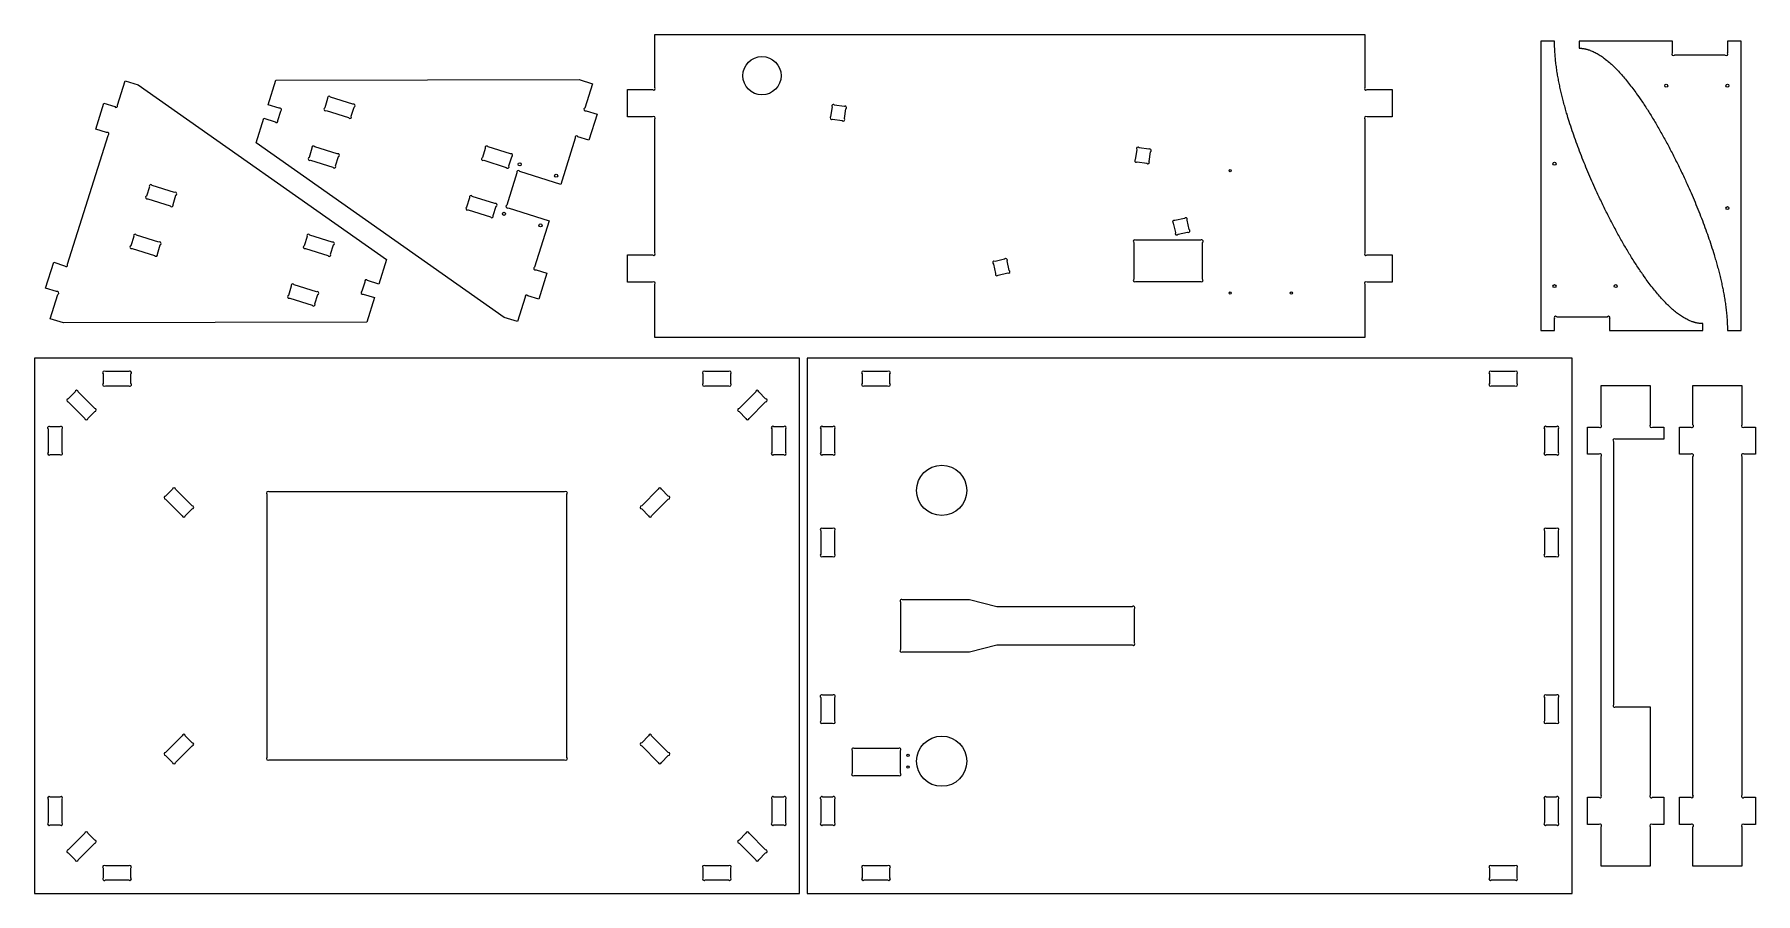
# Model space of a CAD drawing. Header units: millimetres. Extents: x 100 to 2350, y 50 to 1173.
import ezdxf

# ---------------------------------------------------------------- set-up
doc = ezdxf.new("R2010")
doc.units = ezdxf.units.MM
doc.layers.get('0').update_dxf_attribs({"linetype": 'CONTINUOUS'})

msp = doc.modelspace()

# ---------------------------------------------------------------- linework, layer by layer
for p, q in [((2087, 1164), (2069, 1164)), ((2069, 1164), (2069, 786)), ((2241, 1164), (2119, 1164)), ((2119, 1164), (2119, 1155)), ((2241, 1148.9), (2241, 1164)), ((2331, 1164), (2313, 1164)), ((2313, 1164), (2313, 1148.9)), ((2331, 786), (2331, 1164)), ((2310.1, 1146), (2243.9, 1146)), ((2087, 786), (2087, 801.1)), ((2089.9, 804), (2156.1, 804)), ((2159, 801.1), (2159, 786)), ((2281, 786), (2281, 795)), ((2069, 786), (2087, 786)), ((2159, 786), (2281, 786)), ((2313, 786), (2331, 786))]:
    msp.add_line(p, q)
for points in [[(1839, 1103.7, 1), (1841.9, 1100.8), (1874.8, 1100.8), (1874.8, 1065.2), (1841.9, 1065.2, 1), (1839, 1062.3), (1839, 887.7, 1), (1841.9, 884.8), (1874.8, 884.8), (1874.8, 849.2), (1841.9, 849.2, 1), (1839, 846.3), (1839, 777), (911, 777), (911, 846.3, 1), (908.1, 849.2), (875.2, 849.2), (875.2, 884.8), (908.1, 884.8, 1), (911, 887.7), (911, 1062.3, 1), (908.1, 1065.2), (875.2, 1065.2), (875.2, 1100.8), (908.1, 1100.8, 1), (911, 1103.7), (911, 1173), (1839, 1173)], [(139.5, 870.7, 1), (143.1, 872.6), (196.2, 1041.1, 1), (194.3, 1044.7), (180.1, 1049.2), (190.8, 1083.1), (205, 1078.7, 1), (208.6, 1080.5), (218.7, 1112.3), (235.8, 1106.9), (560.3, 878.8), (550.1, 846.6), (535.5, 851.2, 1), (531.9, 849.3), (528.1, 837.2, 1), (529.9, 833.6), (544.6, 829), (534.4, 796.8), (137.8, 796), (120.6, 801.4), (130.7, 833.2, 1), (128.8, 836.8), (114.5, 841.3), (125.3, 875.2)], [(717.4, 949.8, 1), (719.3, 946.2), (772.8, 929.3), (753.8, 868.9, 1), (755.7, 865.3), (769.9, 860.8), (759.2, 826.9), (745, 831.3, 1), (741.4, 829.5), (731.3, 797.7), (714.2, 803.1), (389.7, 1031.2), (399.9, 1063.4), (414.5, 1058.8, 1), (418.1, 1060.7), (421.9, 1072.8, 1), (420.1, 1076.4), (405.4, 1081), (415.6, 1113.2), (812.2, 1114), (829.4, 1108.6), (819.3, 1076.8, 1), (821.2, 1073.2), (835.5, 1068.7), (824.7, 1034.8), (810.5, 1039.3, 1), (806.9, 1037.4), (787.9, 977), (734.3, 993.9, 1), (730.7, 992)], [(510.6, 1064.2, 1), (514.2, 1066.1), (518, 1078.1, 1), (516.1, 1081.7), (486.9, 1091, 1), (483.3, 1089.1), (479.5, 1077, 1), (481.3, 1073.4)], [(1145.8, 1080.6, 1), (1142.6, 1078.2), (1140.8, 1065.6, 1), (1143.3, 1062.4), (1155.8, 1060.6, 1), (1159, 1063.1), (1160.8, 1075.6, 1), (1158.4, 1078.9)], [(490.1, 999.3, 1), (493.7, 1001.2), (497.5, 1013.3, 1), (495.7, 1016.9), (466.4, 1026.1, 1), (462.8, 1024.2), (459, 1012.2, 1), (460.9, 1008.6)], [(716.6, 999.2, 1), (720.2, 1001.1), (724, 1013.2, 1), (722.1, 1016.8), (692.9, 1026, 1), (689.3, 1024.1), (685.5, 1012.1, 1), (687.3, 1008.5)], [(1544, 1024.7, 1), (1540.8, 1022.2), (1539, 1009.7, 1), (1541.5, 1006.4), (1554, 1004.7, 1), (1557.2, 1007.1), (1559, 1019.7, 1), (1556.6, 1022.9)], [(253.9, 975.6, 1), (250.3, 973.7), (246.4, 961.7, 1), (248.3, 958.1), (277.6, 948.8, 1), (281.2, 950.7), (285, 962.8, 1), (283.1, 966.4)], [(696.1, 934.4, 1), (699.7, 936.3), (703.6, 948.3, 1), (701.7, 951.9), (672.4, 961.2, 1), (668.8, 959.3), (665, 947.2, 1), (666.9, 943.6)], [(1606.7, 930.4, 1), (1603.3, 932.5), (1590.9, 929.7, 1), (1588.7, 926.3), (1591.6, 914, 1), (1595, 911.8), (1607.3, 914.6, 1), (1609.5, 918)], [(233.4, 910.8, 1), (229.8, 908.9), (226, 896.8, 1), (227.9, 893.2), (257.1, 884, 1), (260.7, 885.9), (264.5, 897.9, 1), (262.7, 901.5)], [(459.9, 910.7, 1), (456.3, 908.8), (452.5, 896.7, 1), (454.3, 893.1), (483.6, 883.9, 1), (487.2, 885.8), (491, 897.8, 1), (489.1, 901.4)], [(1539.9, 904, 1), (1537, 901.1), (1537, 852.9, 1), (1539.9, 850), (1624.1, 850, 1), (1627, 852.9), (1627, 901.1, 1), (1624.1, 904)], [(1371.5, 877, 1), (1368.1, 879.1), (1355.7, 876.3, 1), (1353.6, 872.9), (1356.4, 860.5, 1), (1359.8, 858.4), (1372.2, 861.2, 1), (1374.3, 864.6)], [(439.4, 845.8, 1), (435.8, 843.9), (432, 831.9, 1), (433.9, 828.3), (463.1, 819, 1), (466.7, 820.9), (470.5, 833, 1), (468.7, 836.6)], [(223.3, 713.8, 1), (226.2, 716.7), (226.2, 729.3, 1), (223.3, 732.2), (192.7, 732.2, 1), (189.8, 729.3), (189.8, 716.7, 1), (192.7, 713.8)], [(1007.3, 713.8, 1), (1010.2, 716.7), (1010.2, 729.3, 1), (1007.3, 732.2), (976.7, 732.2, 1), (973.8, 729.3), (973.8, 716.7, 1), (976.7, 713.8)], [(1215.3, 713.8, 1), (1218.2, 716.7), (1218.2, 729.3, 1), (1215.3, 732.2), (1184.7, 732.2, 1), (1181.8, 729.3), (1181.8, 716.7, 1), (1184.7, 713.8)], [(2035.3, 713.8, 1), (2038.2, 716.7), (2038.2, 729.3, 1), (2035.3, 732.2), (2004.7, 732.2, 1), (2001.8, 729.3), (2001.8, 716.7, 1), (2004.7, 713.8)], [(165.9, 671.1, 1), (169.9, 671.1), (178.9, 680.1, 1), (178.9, 684.1), (157.2, 705.8, 1), (153.2, 705.8), (144.2, 696.8, 1), (144.2, 692.8)], [(1055.8, 692.8, 1), (1055.8, 696.8), (1046.8, 705.8, 1), (1042.8, 705.8), (1021.1, 684.1, 1), (1021.1, 680.1), (1030.1, 671.1, 1), (1034.1, 671.1)], [(2166.9, 644, 1), (2164, 641.1), (2164, 296.9, 1), (2166.9, 294), (2212, 294), (2212, 178.7, 1), (2214.9, 175.8), (2229.8, 175.8), (2229.8, 140.2), (2214.9, 140.2, 1), (2212, 137.3), (2212, 86), (2148, 86), (2148, 137.3, 1), (2145.1, 140.2), (2130.2, 140.2), (2130.2, 175.8), (2145.1, 175.8, 1), (2148, 178.7), (2148, 621.3, 1), (2145.1, 624.2), (2130.2, 624.2), (2130.2, 659.8), (2145.1, 659.8, 1), (2148, 662.7), (2148, 714), (2212, 714), (2212, 662.7, 1), (2214.9, 659.8), (2229.8, 659.8), (2229.8, 644)], [(2334.9, 140.2, 1), (2332, 137.3), (2332, 86), (2268, 86), (2268, 137.3, 1), (2265.1, 140.2), (2250.2, 140.2), (2250.2, 175.8), (2265.1, 175.8, 1), (2268, 178.7), (2268, 621.3, 1), (2265.1, 624.2), (2250.2, 624.2), (2250.2, 659.8), (2265.1, 659.8, 1), (2268, 662.7), (2268, 714), (2332, 714), (2332, 662.7, 1), (2334.9, 659.8), (2349.8, 659.8), (2349.8, 624.2), (2334.9, 624.2, 1), (2332, 621.3), (2332, 178.7, 1), (2334.9, 175.8), (2349.8, 175.8), (2349.8, 140.2)], [(117.8, 626.7, 1), (120.7, 623.8), (133.3, 623.8, 1), (136.2, 626.7), (136.2, 657.3, 1), (133.3, 660.2), (120.7, 660.2, 1), (117.8, 657.3)], [(1079.3, 623.8, 1), (1082.2, 626.7), (1082.2, 657.3, 1), (1079.3, 660.2), (1066.7, 660.2, 1), (1063.8, 657.3), (1063.8, 626.7, 1), (1066.7, 623.8)], [(1143.3, 623.8, 1), (1146.2, 626.7), (1146.2, 657.3, 1), (1143.3, 660.2), (1130.7, 660.2, 1), (1127.8, 657.3), (1127.8, 626.7, 1), (1130.7, 623.8)], [(2089.3, 623.8, 1), (2092.2, 626.7), (2092.2, 657.3, 1), (2089.3, 660.2), (2076.7, 660.2, 1), (2073.8, 657.3), (2073.8, 626.7, 1), (2076.7, 623.8)], [(293.2, 543.8, 1), (297.2, 543.8), (306.2, 552.8, 1), (306.2, 556.8), (284.5, 578.5, 1), (280.4, 578.5), (271.5, 569.6, 1), (271.5, 565.5)], [(406.9, 575, 1), (404, 572.1), (404, 227.9, 1), (406.9, 225), (793.1, 225, 1), (796, 227.9), (796, 572.1, 1), (793.1, 575)], [(928.5, 565.5, 1), (928.5, 569.6), (919.6, 578.5, 1), (915.5, 578.5), (893.8, 556.8, 1), (893.8, 552.8), (902.8, 543.8, 1), (906.8, 543.8)], [(1127.8, 493.7, 1), (1130.7, 490.8), (1143.3, 490.8, 1), (1146.2, 493.7), (1146.2, 524.3, 1), (1143.3, 527.2), (1130.7, 527.2, 1), (1127.8, 524.3)], [(2092.2, 524.3, 1), (2089.3, 527.2), (2076.7, 527.2, 1), (2073.8, 524.3), (2073.8, 493.7, 1), (2076.7, 490.8), (2089.3, 490.8, 1), (2092.2, 493.7)], [(1535.1, 375, 1), (1538, 377.9), (1538, 422.1, 1), (1535.1, 425), (1358, 425), (1322.5, 433.9, 0.123106), (1321.5, 434), (1234.9, 434, 1), (1232, 431.1), (1232, 368.9, 1), (1234.9, 366), (1321.5, 366, 0.123106), (1322.5, 366.1), (1358, 375)], [(1146.2, 306.3, 1), (1143.3, 309.2), (1130.7, 309.2, 1), (1127.8, 306.3), (1127.8, 275.7, 1), (1130.7, 272.8), (1143.3, 272.8, 1), (1146.2, 275.7)], [(2089.3, 272.8, 1), (2092.2, 275.7), (2092.2, 306.3, 1), (2089.3, 309.2), (2076.7, 309.2, 1), (2073.8, 306.3), (2073.8, 275.7, 1), (2076.7, 272.8)], [(271.5, 234.5, 1), (271.5, 230.4), (280.4, 221.5, 1), (284.5, 221.5), (306.2, 243.2, 1), (306.2, 247.2), (297.2, 256.2, 1), (293.2, 256.2)], [(915.5, 221.5, 1), (919.6, 221.5), (928.5, 230.4, 1), (928.5, 234.5), (906.8, 256.2, 1), (902.8, 256.2), (893.8, 247.2, 1), (893.8, 243.2)], [(1229.3, 204.3, 1), (1232.2, 207.2), (1232.2, 236.8, 1), (1229.3, 239.7), (1171.7, 239.7, 1), (1168.8, 236.8), (1168.8, 207.2, 1), (1171.7, 204.3)], [(133.3, 139.8, 1), (136.2, 142.7), (136.2, 173.3, 1), (133.3, 176.2), (120.7, 176.2, 1), (117.8, 173.3), (117.8, 142.7, 1), (120.7, 139.8)], [(1063.8, 142.7, 1), (1066.7, 139.8), (1079.3, 139.8, 1), (1082.2, 142.7), (1082.2, 173.3, 1), (1079.3, 176.2), (1066.7, 176.2, 1), (1063.8, 173.3)], [(1143.3, 139.8, 1), (1146.2, 142.7), (1146.2, 173.3, 1), (1143.3, 176.2), (1130.7, 176.2, 1), (1127.8, 173.3), (1127.8, 142.7, 1), (1130.7, 139.8)], [(2092.2, 173.3, 1), (2089.3, 176.2), (2076.7, 176.2, 1), (2073.8, 173.3), (2073.8, 142.7, 1), (2076.7, 139.8), (2089.3, 139.8, 1), (2092.2, 142.7)], [(178.9, 115.9, 1), (178.9, 119.9), (169.9, 128.9, 1), (165.9, 128.9), (144.2, 107.2, 1), (144.2, 103.2), (153.2, 94.2, 1), (157.2, 94.2)], [(1055.8, 103.2, 1), (1055.8, 107.2), (1034.1, 128.9, 1), (1030.1, 128.9), (1021.1, 119.9, 1), (1021.1, 115.9), (1042.8, 94.2, 1), (1046.8, 94.2)], [(223.3, 67.8, 1), (226.2, 70.7), (226.2, 83.3, 1), (223.3, 86.2), (192.7, 86.2, 1), (189.8, 83.3), (189.8, 70.7, 1), (192.7, 67.8)], [(1007.3, 67.8, 1), (1010.2, 70.7), (1010.2, 83.3, 1), (1007.3, 86.2), (976.7, 86.2, 1), (973.8, 83.3), (973.8, 70.7, 1), (976.7, 67.8)], [(1215.3, 67.8, 1), (1218.2, 70.7), (1218.2, 83.3, 1), (1215.3, 86.2), (1184.7, 86.2, 1), (1181.8, 83.3), (1181.8, 70.7, 1), (1184.7, 67.8)], [(2035.3, 67.8, 1), (2038.2, 70.7), (2038.2, 83.3, 1), (2035.3, 86.2), (2004.7, 86.2, 1), (2001.8, 83.3), (2001.8, 70.7, 1), (2004.7, 67.8)]]:
    msp.add_lwpolyline(points, format="xyb", close=True)
for points in [[(1100, 750), (100, 750), (100, 50), (1100, 50)], [(1110, 750), (1110, 50), (2110, 50), (2110, 750)]]:
    msp.add_lwpolyline(points, close=True)
for centre, radius in [((1051, 1119), 25), ((2233, 1106), 2), ((2313, 1106), 2), ((734.3, 1003.3), 2), ((782, 988.3), 2), ((1663, 995), 1.5), ((2087, 1004), 2), ((2313, 946), 2), ((713.9, 938.5), 2), ((761.5, 923.4), 2), ((1663, 835), 1.5), ((1743, 835), 1.5), ((2087, 844), 2), ((2167, 844), 2), ((1286, 577), 32.8), ((1286, 223), 32.8), ((1242, 230.8), 1.5), ((1242, 215.3), 1.5)]:
    msp.add_circle(centre, radius)
for centre, start, end in [((2242.4, 1147.4), 135, 315), ((2311.6, 1147.4), -135, 45), ((2088.4, 802.6), 45, 225), ((2157.6, 802.6), -45, 135)]:
    msp.add_arc(centre, 2.03, start, end)
for points in [[(2281, 795), (2272.1, 795), (2253.5, 800.4), (2223.7, 824.9), (2181.5, 884.6), (2131.7, 982.9), (2101.9, 1063.4), (2089.7, 1117.2), (2087, 1149.1), (2087, 1164)], [(2119, 1155), (2127.9, 1155), (2146.5, 1149.6), (2176.3, 1125.1), (2218.5, 1065.4), (2268.3, 967.1), (2298.1, 886.6), (2310.3, 832.8), (2313, 800.9), (2313, 786)]]:
    msp.add_open_spline(points, degree=5)

doc.saveas('drawing.dxf')
